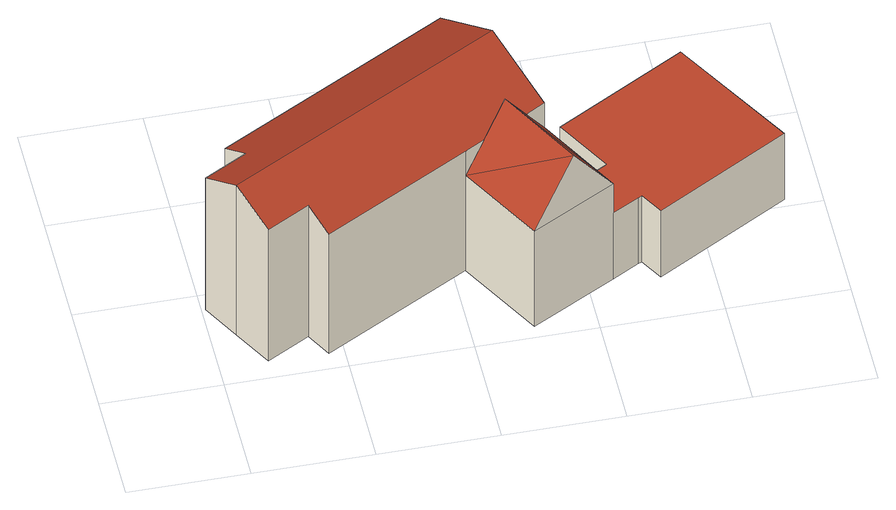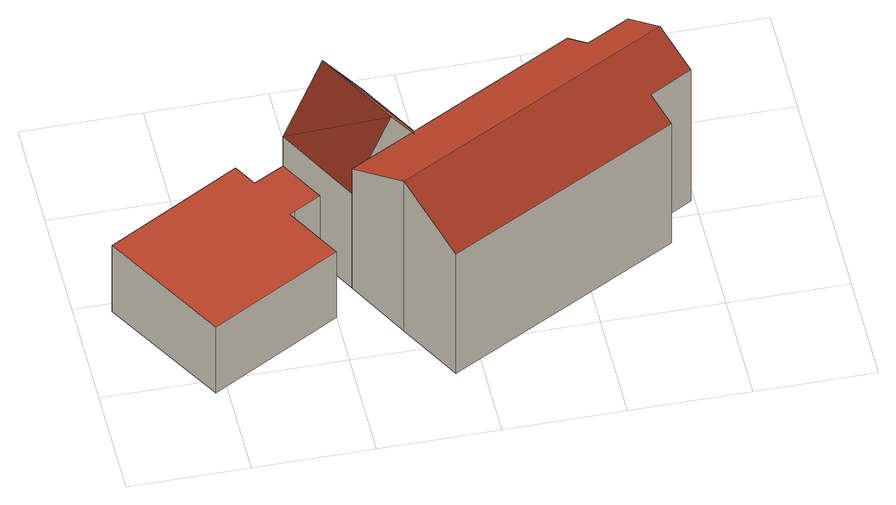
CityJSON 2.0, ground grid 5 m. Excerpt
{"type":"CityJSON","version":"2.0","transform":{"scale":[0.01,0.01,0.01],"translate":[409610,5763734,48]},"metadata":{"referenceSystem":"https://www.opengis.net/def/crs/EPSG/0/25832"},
"CityObjects":{
"building1":{"type":"Building","attributes":{"Gemeindeschluessel":"05515000","Geometrietyp2DReferenz":"3000","function":"31001_1000"},"address":[{"country":"Germany","locality":"Münster","thoroughfareNumber":"560","thoroughfareName":"Schifffahrter Damm"}],"children":["building1-1","building1-2","building1-3"]},
"building1-1":{"type":"BuildingPart","attributes":{"roofType":"3100","measuredHeight":8.23},"parents":["building1"],"geometry":[{"type":"Solid","lod":"2","boundaries":[[[[0,1,2,3]],[[4,5,1,0]],[[6,7,5,4]],[[8,9,7,6]],[[10,11,9,8]],[[12,13,11,10]],[[14,15,13,12]],[[16,17,15,14]],[[18,19,20,17,16]],[[3,2,21,22,23]],[[14,12,10,8,6,16]],[[4,0,3,23,24,25,18,16,6]],[[1,5,7,9,11,13,15,17,20,21,2]],[[22,24,23]],[[19,18,25]],[[21,20,19,22]],[[19,25,24,22]]]],"semantics":{"surfaces":[{"type":"WallSurface"},{"type":"RoofSurface"},{"type":"GroundSurface"},{"type":"ClosureSurface"}],"values":[[0,0,0,0,0,0,0,0,0,0,1,1,2,0,0,3,3]]}}]},
"building1-2":{"type":"BuildingPart","attributes":{"roofType":"1000","measuredHeight":3.63},"parents":["building1"],"geometry":[{"type":"Solid","lod":"2","boundaries":[[[[26,27,28,29]],[[30,31,27,26]],[[32,33,31,30]],[[34,35,33,32]],[[36,37,38,39]],[[40,41,37,36]],[[42,43,41,40]],[[44,45,43,42]],[[29,28,45,44]],[[42,40,36,39,34,32,30,26,29,44]],[[27,31,33,35,38,37,41,43,45,28]],[[35,34,39,38]]]],"semantics":{"surfaces":[{"type":"WallSurface"},{"type":"RoofSurface"},{"type":"GroundSurface"},{"type":"ClosureSurface"}],"values":[[0,0,0,0,0,0,0,0,0,1,2,3]]}}]},
"building1-3":{"type":"BuildingPart","attributes":{"roofType":"3100","measuredHeight":8.12},"parents":["building1"],"geometry":[{"type":"Solid","lod":"2","boundaries":[[[[46,47,35,34,48]],[[22,21,47,46]],[[48,49,46]],[[48,19,25,50]],[[50,49,48]],[[49,50,24,22]],[[22,46,49]],[[38,35,47,21,20]],[[20,19,48,34,39,38]],[[35,38,39,34]],[[19,20,21,22]],[[25,24,50]],[[25,19,22,24]]]],"semantics":{"surfaces":[{"type":"WallSurface"},{"type":"RoofSurface"},{"type":"GroundSurface"},{"type":"ClosureSurface"}],"values":[[0,0,0,1,1,1,1,2,0,3,3,0,3]]}}]}
},
"vertices":[
[377,191,725],[377,191,2],[435,83,2],[435,83,659],[195,92,724],[195,92,2],[104,258,826],[104,258,2],[15,421,726],[15,421,2],[197,521,725],[197,521,2],[137,630,659],[137,630,2],[1110,1157,659],[1110,1157,2],[1259,884,826],[1259,884,2],[1408,612,660],[1408,612,526],[1408,612,2],[1051,418,2],[1051,418,526],[1051,418,659],[1134,463,659],[1326,567,660],
[1789,223,365],[1789,223,2],[2349,540,2],[2349,540,365],[1733,320,365],[1733,320,2],[1719,313,365],[1719,313,2],[1605,251,365],[1605,251,2],[1612,506,365],[1612,506,2],[1500,443,2],[1500,443,365],[1635,519,365],[1635,519,2],[1500,758,365],[1500,758,2],[2048,1065,365],[2048,1065,2],
[1250,60,526],[1250,60,2],[1605,251,526],[1428,156,815],[1229,515,815]
]}
